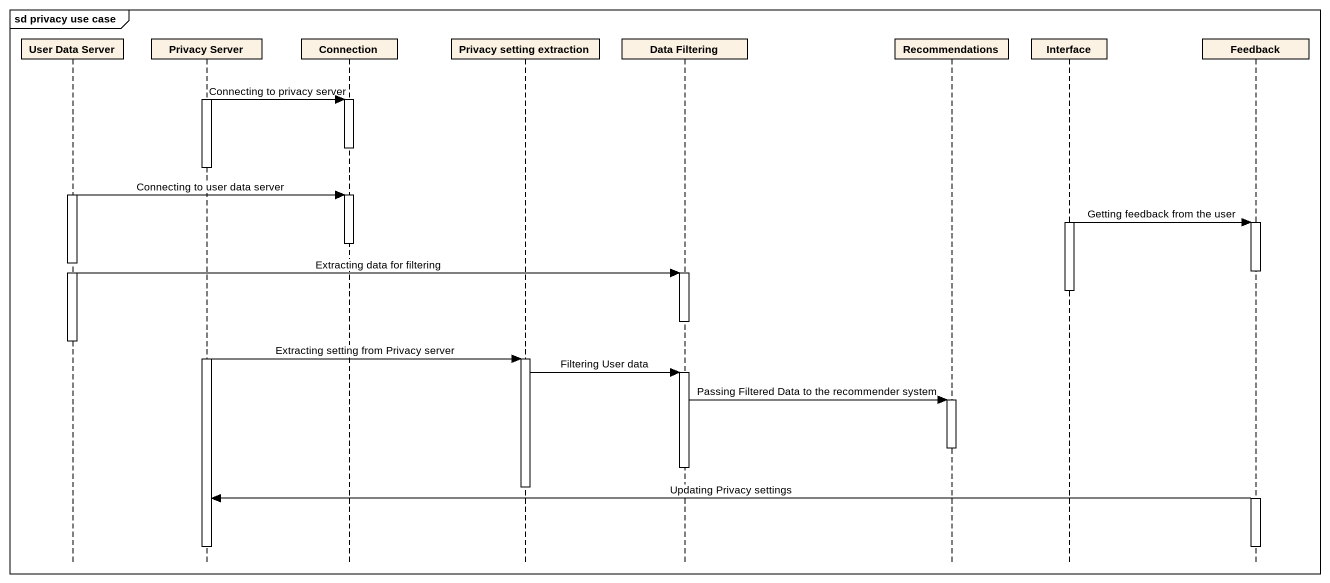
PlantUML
@startuml
mainframe sd privacy use case
hide footbox
participant "User Data Server" as User_Data_Server
participant "Privacy Server" as Privacy_Server
participant Connection
participant "Privacy setting extraction" as Privacy_setting_extraction
participant "Data Filtering" as Data_Filtering
participant Recommendations
participant "Interface" as Interface_
participant Feedback

activate Privacy_Server
Privacy_Server -> Connection : Connecting to privacy server
activate Connection
deactivate Connection
deactivate Privacy_Server
activate User_Data_Server
User_Data_Server -> Connection : Connecting to user data server
activate Connection
activate Interface_
Interface_ -> Feedback : Getting feedback from the user
activate Feedback
deactivate Connection
deactivate Feedback
User_Data_Server -> Data_Filtering : Extracting data for filtering
activate Data_Filtering
deactivate Interface_
deactivate Data_Filtering
deactivate User_Data_Server
activate Privacy_Server
Privacy_Server -> Privacy_setting_extraction : Extracting setting from Privacy server
activate Privacy_setting_extraction
Privacy_setting_extraction -> Data_Filtering : Filtering User data
activate Data_Filtering
Data_Filtering -> Recommendations : Passing Filtered Data to the recommender system
activate Recommendations
deactivate Recommendations
deactivate Data_Filtering
deactivate Privacy_setting_extraction
activate Feedback
Feedback -> Privacy_Server : Updating Privacy settings
deactivate Privacy_Server
deactivate Feedback
@enduml
